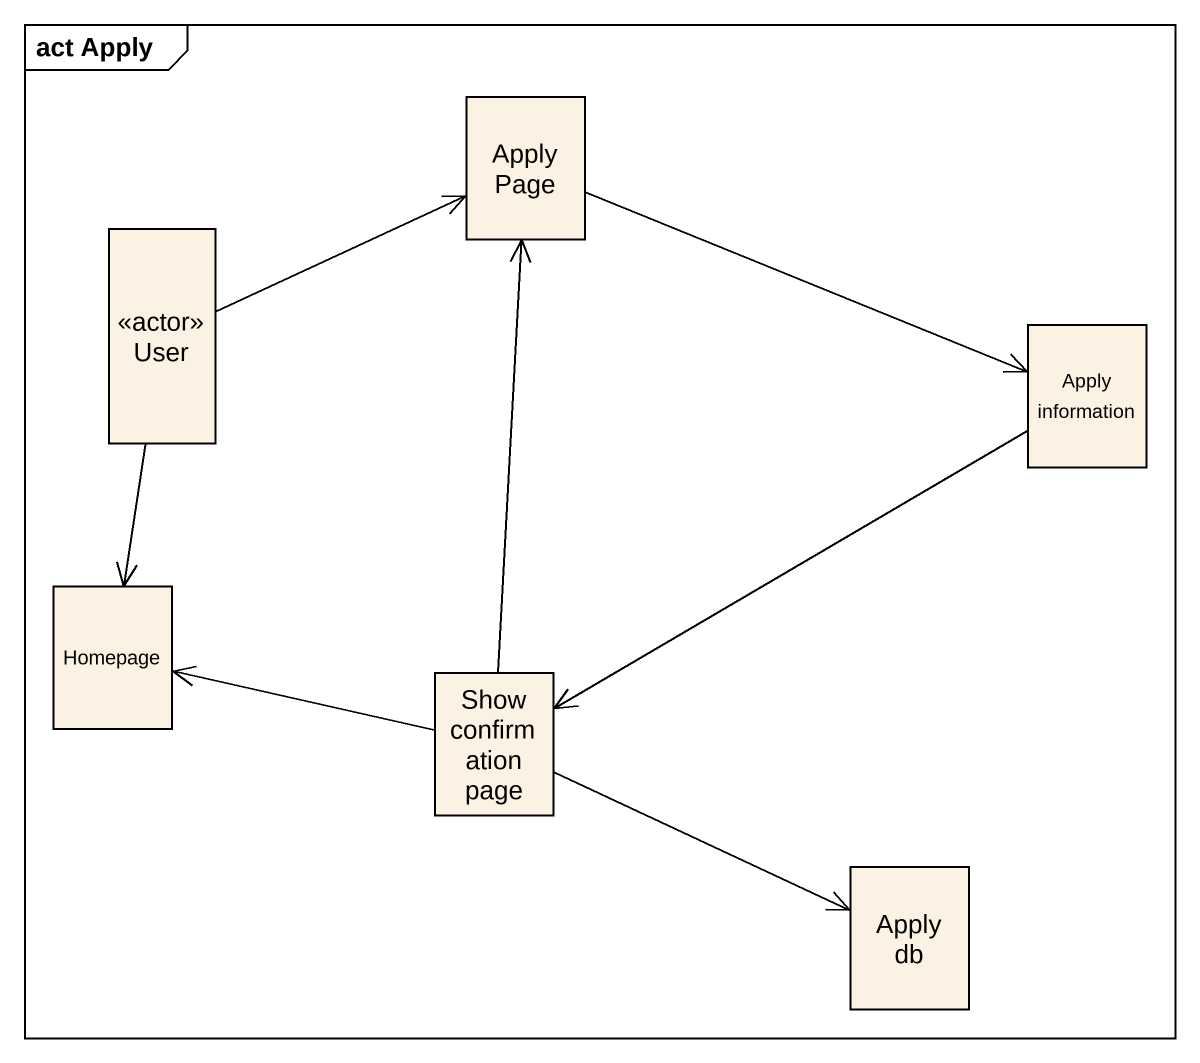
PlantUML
@startuml
mainframe act Apply
hide empty description
state "Apply Page" as Apply_Page <<object>>
state User <<actor>>
state "Apply information" as Apply_information <<object>>
state Homepage <<object>>
state "Show confirmation page" as Show_confirmation_page <<object>>
state "Apply db" as Apply_db <<object>>
Apply_Page -right-> Apply_information
User -right-> Apply_Page
User --> Homepage
Apply_information -left-> Show_confirmation_page
Show_confirmation_page -up-> Apply_Page
Show_confirmation_page -left-> Homepage
Show_confirmation_page -right-> Apply_db
@enduml
